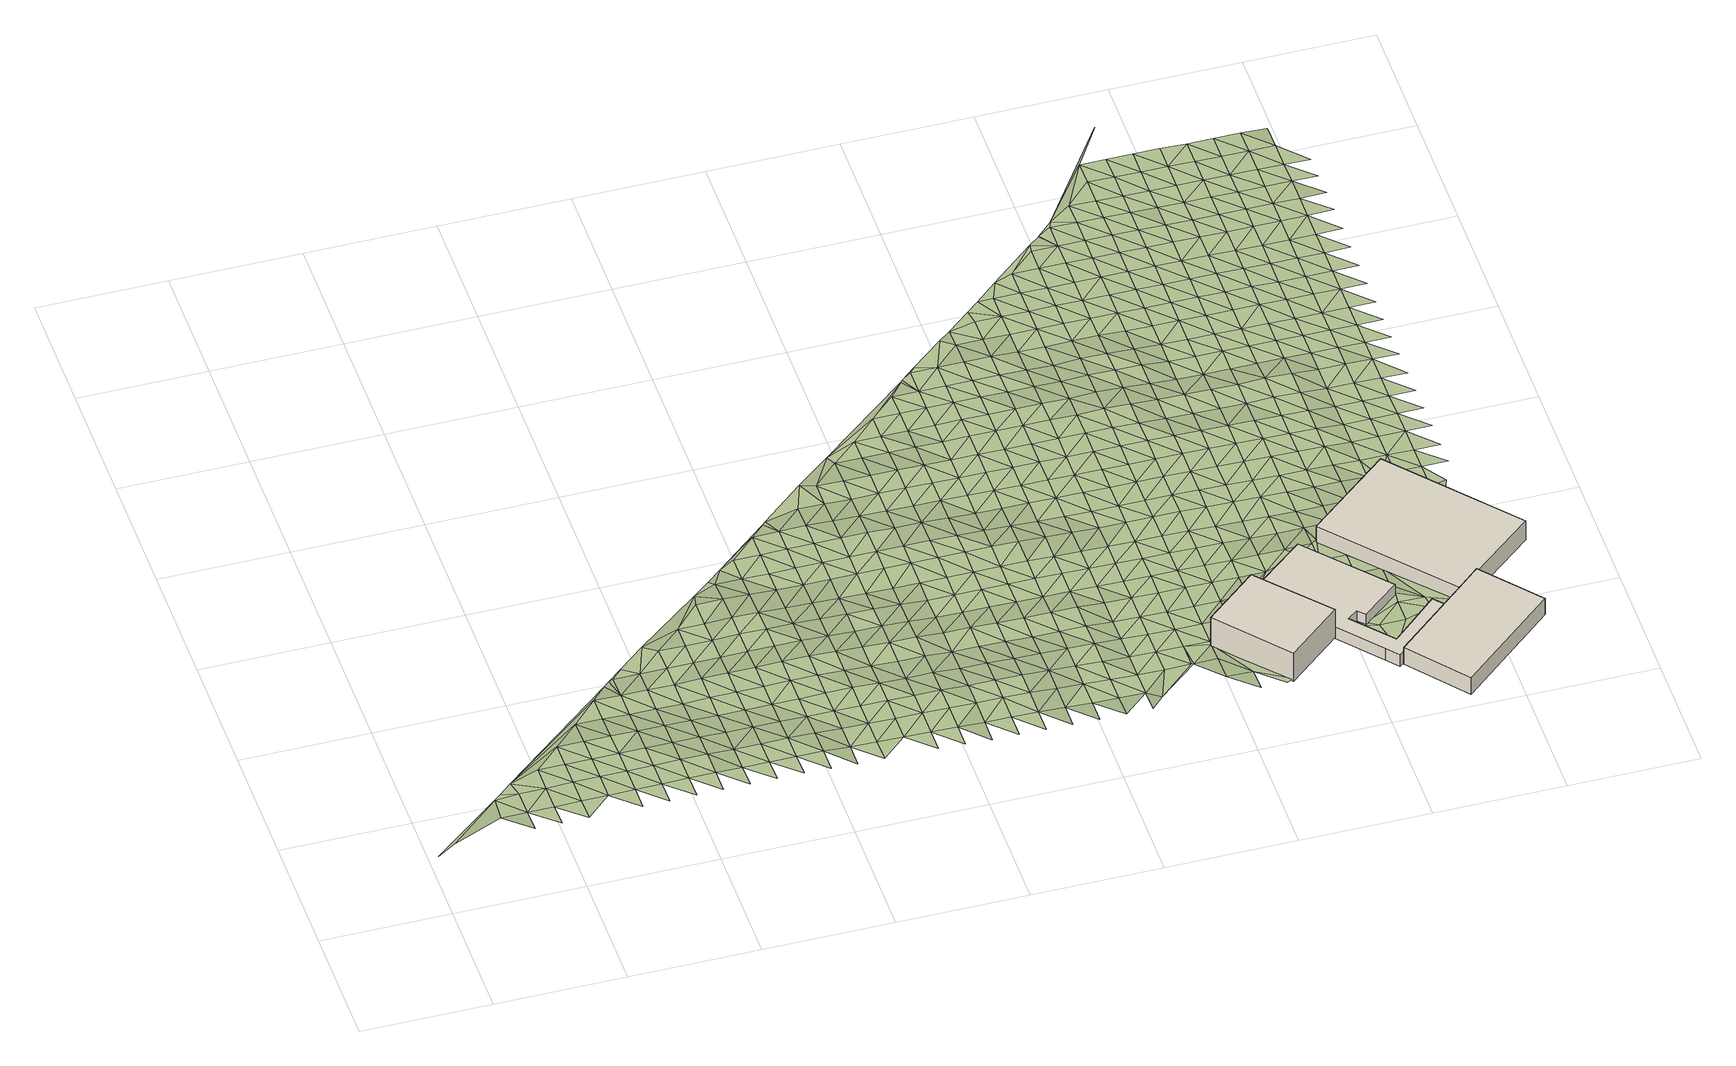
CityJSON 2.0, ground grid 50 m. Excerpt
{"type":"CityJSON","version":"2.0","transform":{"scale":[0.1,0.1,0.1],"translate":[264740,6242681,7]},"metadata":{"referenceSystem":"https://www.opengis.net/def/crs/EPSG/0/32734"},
"CityObjects":{
"building1":{"type":"Building","attributes":{"address":"33 Salt River Road Salt River Cape Town","building":"industrial","building:levels":"4","footprint":{"type":"Polygon"},"plus_code":"CMXXXRXQ+XXR","ground_height":13.84,"building_height":12.5,"roof_height":26.34},"geometry":[{"type":"Solid","lod":"1","boundaries":[[[[0,1,2,3,4]],[[1,5,6,7,2]],[[5,8,9,10,11,7,6]],[[8,0,4,3,11,10,9]],[[3,2,7,11]],[[8,5,1,0]]]]}]},
"building2":{"type":"Building","attributes":{"address":"Salt River Road Salt River Cape Town","building":"commercial","building:levels":"1","footprint":{"type":"Polygon"},"plus_code":"CQX9XQXW+XVV","ground_height":13.74,"building_height":4.1,"roof_height":17.84},"geometry":[{"type":"Solid","lod":"1","boundaries":[[[[12,13,9,4]],[[13,14,15,9]],[[14,16,17,15]],[[16,18,19,17]],[[18,20,21,19]],[[20,22,23,21]],[[22,24,25,23]],[[24,26,27,25]],[[26,28,29,27]],[[28,30,31,29]],[[30,32,33,31]],[[32,12,4,33]],[[4,9,15,17,19,21,23,25,27,29,31,33]],[[32,30,28,26,24,22,20,18,16,14,13,12]]]]}]},
"building3":{"type":"Building","attributes":{"address":"10A Hopkins Street Salt River Cape Town","building":"industrial","building:levels":"2","footprint":{"type":"Polygon"},"plus_code":"CVXCXWXG+X2V","ground_height":13.9,"building_height":6.9,"roof_height":20.8},"geometry":[{"type":"Solid","lod":"1","boundaries":[[[[34,35,36,37,38,39,40]],[[35,41,42,38,37,36]],[[41,43,44,45,42]],[[43,46,47,45,44]],[[46,34,40,39,47]],[[39,38,42,45,47]],[[46,43,41,35,34]]]]}]},
"building4":{"type":"Building","attributes":{"address":"Salt River","building":"industrial","building:levels":"2","footprint":{"type":"Polygon"},"plus_code":"CVX8XFXF+XPW","ground_height":12.2,"building_height":6.9,"roof_height":19.1},"geometry":[{"type":"Solid","lod":"1","boundaries":[[[[48,49,36,37,50]],[[49,51,52,53,37,36]],[[51,54,55,53,52]],[[54,56,57,55]],[[56,48,50,57]],[[50,37,53,55,57]],[[56,54,51,49,48]]]]}]},
"terrain1":{"type":"TINRelief","geometry":[{"type":"CompositeSurface","lod":"1","boundaries":[[[58,59,60]],[[61,60,59]],[[62,60,61]],[[62,61,63]],[[60,64,65]],[[62,64,60]],[[66,65,64]],[[62,67,64]],[[62,68,69]],[[67,66,64]],[[62,69,67]],[[70,66,67]],[[67,69,71]],[[69,72,71]],[[70,73,66]],[[67,74,70]],[[74,67,71]],[[70,74,75]],[[71,72,76]],[[75,73,70]],[[71,76,74]],[[66,73,77]],[[74,78,75]],[[78,74,76]],[[79,73,75]],[[75,78,79]],[[77,80,66]],[[78,76,81]],[[73,79,82]],[[81,76,83]],[[73,82,77]],[[78,84,79]],[[78,81,84]],[[82,79,85]],[[86,66,80]],[[85,79,84]],[[77,82,87]],[[88,84,81]],[[87,82,85]],[[81,89,88]],[[85,84,90]],[[91,77,87]],[[90,84,88]],[[77,91,80]],[[87,85,92]],[[90,93,85]],[[87,92,91]],[[85,93,92]],[[94,90,88]],[[94,88,95]],[[96,80,91]],[[90,97,93]],[[91,92,96]],[[97,90,94]],[[93,98,92]],[[96,99,80]],[[80,99,86]],[[93,97,98]],[[92,100,96]],[[97,94,101]],[[100,92,98]],[[86,99,102]],[[101,94,103]],[[104,99,96]],[[102,99,105]],[[97,106,98]],[[96,100,104]],[[101,106,97]],[[102,105,107]],[[108,100,98]],[[105,99,109]],[[99,104,110]],[[106,108,98]],[[99,110,109]],[[105,109,107]],[[104,100,111]],[[112,106,101]],[[108,111,100]],[[101,113,112]],[[114,110,104]],[[108,106,115]],[[111,114,104]],[[115,106,112]],[[109,116,107]],[[117,111,108]],[[118,109,110]],[[114,119,110]],[[108,115,117]],[[110,119,118]],[[120,114,111]],[[121,115,112]],[[111,117,120]],[[109,122,116]],[[121,112,123]],[[109,118,122]],[[119,114,124]],[[124,114,120]],[[117,115,125]],[[121,126,115]],[[117,125,120]],[[118,119,127]],[[125,115,126]],[[124,128,119]],[[119,128,127]],[[120,129,124]],[[130,122,118]],[[122,131,116]],[[126,121,132]],[[129,120,125]],[[121,133,132]],[[118,127,130]],[[134,128,124]],[[125,126,135]],[[124,129,134]],[[131,122,130]],[[126,132,135]],[[136,129,125]],[[128,137,127]],[[128,134,138]],[[135,136,125]],[[128,138,137]],[[130,127,139]],[[134,129,140]],[[116,131,141]],[[135,132,142]],[[136,140,129]],[[131,130,139]],[[132,143,142]],[[127,137,139]],[[144,138,134]],[[140,144,134]],[[135,145,136]],[[135,142,146]],[[139,147,131]],[[145,140,136]],[[137,138,148]],[[135,146,145]],[[144,149,138]],[[131,147,150]],[[138,149,148]],[[139,137,151]],[[150,141,131]],[[152,146,142]],[[140,153,144]],[[140,145,154]],[[142,155,152]],[[137,148,151]],[[156,147,139]],[[153,149,144]],[[140,154,153]],[[145,146,157]],[[139,151,156]],[[146,152,157]],[[150,147,158]],[[159,154,145]],[[160,148,149]],[[149,153,161]],[[150,158,141]],[[147,156,158]],[[145,157,159]],[[149,161,160]],[[148,162,151]],[[153,154,163]],[[154,159,163]],[[157,152,164]],[[158,165,141]],[[166,152,167]],[[148,160,162]],[[141,165,168]],[[169,156,151]],[[170,161,153]],[[164,159,157]],[[164,152,166]],[[153,163,170]],[[151,162,169]],[[156,171,158]],[[172,160,161]],[[170,173,161]],[[163,159,174]],[[165,158,171]],[[168,165,175]],[[156,169,171]],[[176,159,164]],[[177,166,167]],[[160,172,162]],[[161,173,172]],[[174,170,163]],[[174,159,176]],[[169,162,178]],[[179,164,166]],[[165,180,175]],[[165,171,180]],[[181,173,170]],[[162,172,178]],[[177,179,166]],[[181,170,174]],[[182,176,164]],[[169,183,171]],[[178,184,169]],[[185,175,180]],[[173,186,172]],[[164,179,182]],[[173,181,187]],[[188,174,176]],[[183,180,171]],[[169,184,183]],[[186,178,172]],[[173,187,186]],[[181,174,188]],[[188,176,182]],[[185,189,175]],[[179,177,190]],[[191,185,180]],[[192,193,177]],[[183,194,180]],[[178,195,184]],[[196,187,181]],[[197,178,186]],[[179,190,182]],[[190,177,193]],[[181,188,196]],[[180,194,191]],[[178,197,195]],[[183,184,198]],[[182,199,188]],[[200,186,187]],[[196,201,187]],[[185,191,189]],[[183,198,194]],[[184,195,198]],[[199,182,190]],[[175,189,202]],[[187,201,200]],[[203,197,186]],[[204,196,188]],[[191,194,205]],[[204,188,199]],[[206,190,193]],[[193,207,208]],[[186,200,203]],[[205,194,198]],[[195,197,209]],[[196,210,201]],[[189,191,211]],[[206,193,208]],[[196,204,212]],[[213,199,190]],[[197,203,209]],[[205,211,191]],[[195,214,198]],[[196,212,210]],[[199,213,204]],[[200,201,215]],[[190,206,213]],[[195,209,214]],[[211,216,189]],[[189,216,202]],[[200,215,203]],[[217,205,198]],[[201,210,215]],[[204,218,212]],[[205,217,211]],[[204,213,219]],[[217,198,214]],[[202,216,220]],[[203,221,209]],[[206,208,222]],[[223,224,208]],[[210,212,218]],[[203,215,221]],[[204,219,218]],[[206,222,213]],[[225,216,211]],[[222,208,224]],[[211,217,225]],[[214,209,226]],[[227,209,221]],[[220,216,228]],[[229,219,213]],[[230,215,210]],[[210,218,231]],[[214,226,217]],[[209,227,226]],[[229,213,222]],[[216,225,232]],[[210,231,230]],[[221,215,233]],[[216,232,228]],[[234,218,219]],[[217,235,225]],[[229,236,219]],[[221,233,227]],[[237,222,224]],[[224,238,239]],[[233,215,230]],[[226,235,217]],[[234,231,218]],[[219,236,234]],[[220,228,240]],[[222,237,229]],[[232,225,241]],[[237,224,239]],[[235,241,225]],[[226,227,242]],[[233,243,227]],[[236,229,244]],[[245,230,231]],[[246,231,234]],[[247,228,232]],[[227,243,242]],[[229,237,244]],[[241,248,232]],[[226,249,235]],[[231,246,245]],[[250,233,230]],[[234,236,251]],[[232,248,247]],[[239,252,237]],[[236,244,251]],[[226,242,249]],[[240,228,247]],[[241,235,253]],[[254,252,239]],[[250,230,245]],[[233,255,243]],[[244,237,256]],[[257,246,234]],[[234,251,258]],[[235,249,253]],[[241,259,248]],[[233,250,255]],[[252,256,237]],[[260,240,247]],[[243,261,242]],[[234,258,257]],[[251,244,262]],[[245,246,263]],[[241,253,259]],[[249,242,261]],[[247,248,264]],[[243,255,261]],[[256,262,244]],[[246,257,263]],[[265,258,251]],[[266,250,245]],[[260,247,264]],[[248,259,264]],[[267,240,260]],[[262,265,251]],[[250,266,255]],[[256,252,268]],[[249,269,253]],[[252,270,271]],[[266,245,263]],[[249,261,272]],[[257,258,273]],[[259,253,269]],[[252,271,268]],[[265,273,258]],[[249,272,269]],[[264,274,260]],[[275,261,255]],[[276,262,256]],[[275,255,266]],[[260,274,277]],[[262,276,265]],[[278,263,257]],[[277,267,260]],[[256,268,276]],[[273,279,257]],[[280,272,261]],[[259,281,264]],[[259,269,282]],[[280,261,275]],[[257,279,278]],[[266,263,283]],[[284,273,265]],[[264,281,274]],[[259,282,281]],[[284,265,276]],[[285,268,271]],[[269,272,286]],[[271,287,288]],[[283,263,278]],[[280,289,272]],[[290,275,266]],[[291,279,273]],[[277,274,292]],[[268,285,276]],[[286,282,269]],[[271,288,285]],[[273,284,291]],[[272,289,286]],[[281,292,274]],[[275,290,280]],[[290,266,283]],[[293,267,277]],[[294,278,279]],[[279,291,295]],[[296,277,292]],[[284,276,297]],[[289,280,298]],[[282,299,281]],[[285,300,276]],[[301,282,286]],[[283,278,294]],[[280,290,298]],[[279,295,294]],[[293,277,296]],[[284,297,291]],[[297,276,300]],[[282,301,299]],[[302,285,288]],[[286,289,303]],[[292,281,304]],[[283,305,290]],[[288,306,302]],[[289,298,303]],[[295,291,307]],[[292,304,296]],[[305,283,294]],[[299,304,281]],[[308,300,285]],[[297,307,291]],[[267,293,309]],[[298,290,310]],[[311,301,286]],[[308,285,302]],[[286,303,312]],[[313,293,296]],[[305,310,290]],[[314,294,295]],[[307,315,295]],[[286,312,311]],[[313,296,304]],[[316,297,300]],[[303,298,317]],[[318,299,301]],[[300,308,319]],[[320,302,306]],[[314,305,294]],[[310,317,298]],[[295,315,314]],[[297,316,307]],[[316,300,319]],[[301,311,318]],[[313,321,293]],[[308,302,320]],[[322,312,303]],[[323,304,299]],[[324,310,305]],[[317,322,303]],[[293,321,309]],[[325,315,307]],[[304,323,313]],[[314,324,305]],[[323,299,318]],[[326,319,308]],[[311,312,327]],[[307,316,325]],[[308,320,326]],[[322,327,312]],[[309,328,267]],[[317,310,329]],[[321,313,330]],[[331,310,324]],[[332,320,333]],[[319,334,316]],[[315,335,314]],[[315,325,336]],[[313,323,330]],[[318,311,337]],[[310,331,329]],[[326,334,319]],[[327,338,311]],[[317,339,322]],[[315,336,335]],[[340,324,314]],[[325,316,341]],[[309,321,342]],[[318,337,323]],[[311,338,337]],[[321,330,343]],[[334,341,316]],[[317,329,339]],[[326,320,344]],[[327,322,345]],[[332,344,320]],[[335,340,314]],[[321,343,342]],[[346,331,324]],[[347,336,325]],[[323,348,330]],[[341,347,325]],[[322,339,345]],[[348,323,337]],[[326,349,334]],[[327,350,338]],[[324,340,346]],[[309,342,351]],[[331,352,329]],[[335,336,353]],[[343,330,354]],[[326,344,349]],[[336,347,353]],[[327,345,350]],[[354,330,348]],[[341,334,355]],[[339,329,352]],[[337,338,356]],[[331,346,352]],[[309,351,328]],[[332,357,344]],[[340,335,358]],[[343,359,342]],[[334,349,355]],[[360,335,353]],[[338,350,356]],[[361,343,354]],[[341,362,347]],[[337,363,348]],[[340,358,346]],[[359,351,342]],[[339,364,345]],[[360,358,335]],[[339,352,365]],[[343,361,359]],[[341,355,362]],[[337,356,363]],[[357,332,366]],[[349,344,357]],[[353,347,367]],[[350,345,364]],[[354,348,368]],[[339,365,364]],[[346,369,352]],[[353,367,360]],[[358,370,346]],[[351,359,371]],[[367,347,362]],[[351,371,328]],[[348,363,368]],[[372,361,354]],[[349,373,355]],[[369,365,352]],[[350,374,356]],[[346,370,369]],[[349,357,375]],[[350,364,376]],[[328,371,377]],[[354,368,372]],[[378,358,360]],[[362,355,373]],[[379,359,361]],[[363,356,374]],[[349,375,373]],[[367,380,360]],[[350,376,374]],[[366,375,357]],[[381,377,371]],[[371,359,379]],[[364,365,382]],[[378,360,380]],[[369,383,365]],[[361,372,379]],[[384,370,358]],[[381,385,377]],[[386,367,362]],[[382,376,364]],[[387,368,363]],[[362,373,388]],[[365,383,382]],[[363,374,389]],[[366,390,375]],[[358,378,384]],[[391,366,392]],[[369,370,393]],[[371,394,381]],[[368,387,372]],[[379,395,371]],[[386,362,388]],[[363,389,387]],[[396,373,375]],[[367,397,380]],[[390,366,391]],[[381,394,385]],[[369,393,383]],[[398,374,376]],[[370,384,393]],[[371,395,394]],[[399,376,382]],[[379,372,400]],[[375,390,396]],[[367,386,397]],[[401,378,380]],[[402,388,373]],[[398,389,374]],[[376,399,398]],[[372,387,400]],[[391,392,403]],[[382,383,404]],[[402,373,396]],[[379,405,395]],[[403,392,406]],[[401,380,397]],[[404,383,393]],[[390,391,403]],[[407,384,378]],[[405,379,400]],[[386,388,408]],[[387,389,409]],[[410,388,402]],[[385,394,411]],[[398,412,389]],[[413,394,395]],[[414,399,382]],[[378,401,407]],[[382,404,415]],[[384,416,393]],[[397,386,408]],[[395,405,413]],[[408,388,410]],[[389,412,409]],[[417,396,390]],[[418,400,387]],[[382,415,414]],[[396,417,402]],[[404,393,416]],[[399,419,398]],[[384,407,416]],[[420,390,403]],[[401,397,421]],[[400,418,405]],[[422,394,413]],[[418,387,409]],[[398,419,412]],[[421,397,408]],[[399,414,419]],[[423,410,402]],[[424,415,404]],[[425,411,394]],[[425,394,422]],[[407,401,426]],[[405,427,413]],[[428,420,403]],[[424,404,416]],[[409,412,429]],[[421,426,401]],[[402,417,423]],[[418,427,405]],[[408,410,430]],[[414,415,431]],[[429,412,419]],[[422,413,432]],[[417,390,0]],[[424,431,415]],[[416,407,433]],[[430,421,408]],[[434,411,425]],[[426,435,407]],[[427,432,413]],[[423,430,410]],[[418,409,436]],[[437,409,429]],[[433,424,416]],[[425,422,438]],[[414,439,419]],[[407,435,433]],[[431,440,414]],[[436,427,418]],[[432,438,422]],[[436,409,437]],[[441,426,421]],[[442,421,430]],[[414,440,439]],[[417,0,423]],[[443,434,425]],[[444,429,419]],[[445,432,427]],[[431,424,446]],[[421,442,441]],[[447,424,433]],[[438,443,425]],[[426,448,435]],[[427,436,445]],[[444,419,439]],[[449,430,423]],[[431,446,440]],[[450,437,429]],[[424,447,446]],[[438,432,451]],[[423,0,452]],[[443,453,434]],[[426,441,448]],[[433,435,454]],[[451,432,445]],[[453,455,434]],[[423,452,449]],[[450,429,444]],[[456,442,430]],[[457,439,440]],[[436,437,458]],[[435,448,454]],[[446,457,440]],[[459,447,433]],[[460,443,438]],[[436,458,445]],[[451,461,438]],[[430,449,456]],[[458,437,450]],[[441,442,462]],[[439,463,444]],[[438,461,460]],[[433,454,459]],[[439,457,463]],[[448,441,462]],[[445,464,451]],[[447,465,446]],[[466,453,443]],[[442,456,462]],[[0,467,452]],[[450,444,468]],[[466,455,453]],[[464,445,458]],[[449,452,467]],[[447,459,465]],[[443,460,466]],[[463,468,444]],[[469,461,451]],[[457,446,470]],[[466,471,455]],[[472,454,448]],[[449,467,456]],[[450,473,458]],[[448,462,474]],[[451,464,469]],[[470,463,457]],[[465,470,446]],[[468,473,450]],[[454,472,459]],[[448,474,472]],[[460,461,475]],[[476,464,458]],[[461,469,477]],[[471,466,478]],[[462,456,479]],[[480,468,463]],[[467,481,456]],[[473,476,458]],[[460,475,466]],[[461,477,475]],[[463,470,480]],[[479,474,462]],[[469,464,482]],[[465,459,483]],[[0,32,467]],[[456,481,479]],[[472,484,459]],[[478,485,471]],[[473,468,486]],[[476,482,464]],[[466,487,478]],[[459,484,483]],[[486,468,480]],[[488,477,469]],[[470,465,489]],[[487,466,475]],[[474,490,472]],[[491,474,479]],[[482,488,469]],[[492,481,467]],[[470,489,480]],[[476,473,493]],[[483,489,465]],[[486,494,473]],[[495,485,478]],[[472,490,484]],[[475,477,496]],[[474,491,490]],[[478,487,495]],[[476,493,482]],[[488,496,477]],[[473,494,493]],[[497,479,481]],[[498,486,480]],[[483,484,499]],[[500,487,475]],[[467,32,492]],[[498,480,489]],[[501,488,482]],[[485,495,502]],[[481,492,497]],[[490,499,484]],[[496,500,475]],[[503,491,479]],[[486,504,494]],[[501,482,493]],[[505,506,507]],[[495,487,508]],[[504,486,498]],[[509,496,488]],[[489,483,510]],[[479,497,503]],[[511,506,505]],[[499,512,483]],[[500,508,487]],[[505,513,511]],[[491,514,490]],[[494,515,493]],[[501,509,488]],[[498,489,510]],[[516,502,495]],[[510,483,512]],[[494,504,515]],[[485,502,517]],[[491,503,514]],[[508,516,495]],[[518,492,32]],[[519,499,490]],[[500,496,520]],[[493,521,501]],[[509,522,496]],[[523,497,492]],[[498,524,504]],[[521,493,515]],[[500,520,508]],[[32,525,518]],[[514,519,490]],[[496,522,520]],[[524,498,510]],[[516,526,502]],[[497,523,503]],[[527,509,501]],[[528,512,499]],[[492,518,523]],[[32,529,525]],[[513,530,511]],[[531,506,511]],[[504,532,515]],[[501,521,527]],[[526,533,502]],[[534,516,508]],[[499,519,528]],[[532,504,524]],[[525,535,518]],[[533,517,502]],[[503,536,514]],[[522,509,537]],[[538,510,512]],[[539,540,541]],[[534,508,520]],[[521,515,542]],[[523,536,503]],[[537,509,527]],[[518,535,523]],[[32,543,529]],[[544,535,525]],[[510,538,524]],[[545,526,516]],[[531,511,530]],[[525,529,544]],[[538,512,528]],[[542,515,532]],[[506,531,543]],[[534,545,516]],[[546,519,514]],[[521,547,527]],[[522,548,520]],[[549,514,536]],[[537,550,522]],[[513,551,530]],[[552,532,524]],[[547,521,542]],[[535,553,523]],[[548,534,520]],[[533,526,554]],[[546,514,549]],[[522,550,548]],[[552,524,538]],[[545,555,526]],[[523,553,536]],[[556,537,527]],[[557,528,519]],[[535,544,558]],[[533,554,517]],[[543,559,529]],[[544,529,558]],[[560,542,532]],[[527,547,556]],[[526,555,554]],[[529,559,558]],[[519,546,557]],[[552,560,532]],[[530,551,531]],[[561,517,554]],[[536,562,549]],[[537,563,550]],[[564,545,534]],[[538,528,565]],[[534,548,566]],[[562,536,553]],[[563,537,556]],[[567,561,554]],[[543,531,568]],[[565,552,538]],[[545,564,555]],[[569,547,542]],[[534,566,564]],[[565,528,557]],[[560,570,542]],[[568,559,543]],[[541,571,539]],[[549,572,546]],[[573,548,550]],[[554,574,567]],[[559,568,558]],[[531,551,568]],[[556,547,569]],[[572,549,562]],[[573,550,563]],[[542,570,569]],[[535,558,571]],[[555,575,554]],[[574,576,567]],[[546,577,557]],[[566,548,578]],[[579,560,552]],[[552,565,580]],[[555,564,575]],[[556,581,563]],[[572,577,546]],[[573,578,548]],[[562,553,582]],[[554,583,574]],[[560,579,570]],[[569,581,556]],[[552,580,579]],[[566,584,564]],[[553,535,54]],[[557,585,565]],[[583,554,575]],[[558,568,571]],[[572,562,582]],[[577,585,557]],[[578,584,566]],[[586,576,574]],[[568,551,571]],[[573,563,587]],[[570,588,569]],[[581,589,563]],[[551,539,571]],[[580,565,590]],[[564,591,575]],[[574,583,586]],[[570,579,588]],[[592,577,572]],[[578,573,587]],[[587,563,589]],[[584,591,564]],[[590,565,585]],[[592,572,582]],[[576,586,593]],[[580,594,579]],[[595,581,569]],[[583,575,596]],[[569,588,597]],[[578,598,584]],[[594,580,590]],[[591,596,575]],[[553,54,582]],[[581,595,589]],[[599,585,577]],[[592,600,577]],[[598,578,587]],[[569,597,595]],[[583,601,586]],[[579,602,588]],[[591,584,603]],[[590,585,599]],[[577,600,599]],[[594,602,579]],[[596,601,583]],[[587,589,604]],[[603,584,598]],[[593,586,605]],[[592,582,606]],[[597,588,607]],[[576,593,608]],[[589,595,604]],[[590,609,594]],[[596,591,610]],[[601,605,586]],[[602,607,588]],[[600,592,606]],[[598,587,611]],[[610,591,603]],[[599,609,590]],[[597,612,595]],[[604,611,587]],[[602,594,613]],[[596,614,601]],[[605,615,593]],[[607,612,597]],[[606,582,54]],[[600,616,599]],[[603,598,617]],[[609,613,594]],[[596,610,614]],[[618,604,595]],[[615,619,593]],[[600,606,616]],[[611,617,598]],[[620,605,601]],[[607,602,621]],[[595,612,618]],[[603,622,610]],[[609,599,623]],[[619,608,593]],[[613,621,602]],[[601,614,620]],[[604,624,611]],[[599,616,623]],[[617,622,603]],[[606,54,616]],[[615,605,625]],[[624,604,618]],[[576,608,626]],[[613,609,627]],[[614,610,628]],[[629,612,607]],[[620,625,605]],[[621,630,607]],[[631,617,611]],[[622,628,610]],[[623,627,609]],[[632,619,615]],[[618,612,629]],[[631,611,624]],[[607,630,629]],[[633,621,613]],[[620,614,634]],[[635,616,54]],[[625,632,615]],[[635,623,616]],[[636,622,617]],[[627,633,613]],[[628,634,614]],[[618,637,624]],[[638,608,619]],[[617,631,636]],[[635,54,639]],[[625,620,640]],[[641,630,621]],[[632,638,619]],[[629,637,618]],[[54,642,639]],[[628,622,643]],[[644,627,623]],[[633,641,621]],[[634,640,620]],[[643,622,636]],[[644,623,635]],[[632,625,645]],[[631,624,646]],[[630,647,629]],[[637,648,624]],[[638,649,608]],[[650,642,54]],[[651,633,627]],[[640,645,625]],[[630,641,647]],[[54,652,650]],[[631,646,636]],[[653,635,639]],[[634,628,654]],[[646,624,648]],[[643,655,628]],[[627,644,651]],[[638,632,656]],[[657,637,629]],[[639,642,653]],[[641,633,658]],[[634,654,640]],[[645,656,632]],[[628,655,654]],[[629,647,657]],[[636,659,643]],[[658,633,651]],[[648,637,660]],[[638,661,649]],[[644,635,662]],[[653,663,635]],[[659,636,646]],[[664,642,650]],[[665,645,640]],[[656,661,638]],[[660,637,657]],[[653,642,664]],[[666,655,643]],[[644,662,651]],[[647,641,667]],[[662,635,663]],[[665,640,654]],[[658,668,641]],[[646,648,669]],[[643,659,666]],[[670,656,645]],[[647,667,657]],[[660,669,648]],[[661,671,649]],[[667,641,668]],[[651,672,658]],[[665,670,645]],[[663,653,673]],[[674,659,646]],[[655,675,654]],[[655,666,676]],[[672,651,662]],[[677,661,656]],[[678,660,657]],[[669,674,646]],[[679,668,658]],[[675,665,654]],[[656,670,677]],[[655,676,675]],[[678,657,667]],[[663,680,662]],[[666,659,681]],[[658,672,679]],[[682,669,660]],[[671,661,683]],[[674,681,659]],[[684,670,665]],[[677,683,661]],[[682,660,678]],[[685,676,666]],[[686,672,662]],[[667,668,687]],[[668,679,688]],[[665,675,684]],[[689,674,669]],[[681,685,666]],[[678,667,687]],[[682,689,669]],[[683,690,671]],[[687,668,688]],[[677,670,691]],[[679,672,692]],[[670,684,693]],[[694,681,674]],[[676,695,675]],[[685,696,676]],[[691,683,677]],[[678,697,682]],[[691,670,693]],[[674,689,694]],[[698,688,679]],[[675,695,684]],[[676,696,695]],[[697,678,687]],[[699,685,681]],[[700,689,682]],[[681,694,699]],[[701,690,683]],[[693,684,702]],[[688,703,687]],[[683,691,704]],[[682,697,700]],[[696,685,705]],[[702,684,695]],[[683,704,701]],[[705,685,699]],[[693,706,691]],[[694,689,707]],[[708,697,687]],[[689,700,709]],[[706,693,702]],[[694,707,699]],[[695,696,710]],[[707,689,709]],[[705,711,696]],[[704,691,712]],[[700,697,713]],[[695,710,702]],[[712,691,706]],[[696,711,710]],[[699,714,705]],[[715,709,700]],[[704,716,701]],[[714,699,707]],[[717,706,702]],[[716,704,712]],[[718,711,705]],[[717,702,710]],[[707,709,719]],[[705,714,718]],[[720,712,706]],[[701,716,721]],[[717,720,706]],[[722,714,707]],[[711,723,710]],[[711,718,724]],[[716,712,725]],[[723,717,710]],[[720,726,712]],[[711,724,723]],[[718,714,727]],[[716,725,721]],[[712,726,725]],[[728,724,718]],[[729,720,717]],[[717,723,730]],[[720,729,726]],[[721,725,731]],[[717,730,729]],[[732,723,724]],[[726,733,725]],[[730,723,734]],[[726,729,733]],[[725,735,731]],[[730,736,729]],[[735,725,733]],[[729,737,733]],[[731,735,738]],[[735,733,739]]]}]}
},
"vertices":[
[3184,694,58],[2980,518,58],[2980,518,193],[3184,694,193],[3184,694,108],[3209,250,58],[3209,250,114],[3209,250,193],[3418,430,58],[3418,430,108],[3418,430,114],[3418,430,193],
[3184,694,52],[3418,430,52],[3556,271,52],[3556,271,108],[3597,223,52],[3597,223,108],[3832,429,52],[3832,429,108],[3792,474,52],[3792,474,108],[3609,307,52],[3609,307,108],[3476,459,52],[3476,459,108],[3516,490,52],[3516,490,108],[3543,461,52],[3543,461,108],[3688,584,52],[3688,584,108],[3417,891,52],[3417,891,108],
[4168,328,59],[3980,550,59],[3980,550,101],[3980,550,121],[3980,550,138],[4168,328,138],[4168,328,121],[3904,482,59],[3904,482,138],[3610,224,59],[3610,224,101],[3610,224,138],[3795,0,59],[3795,0,138],
[3904,482,30],[3980,550,30],[3904,482,121],[4227,758,30],[4227,758,101],[4227,758,121],[3826,1223,30],[3826,1223,121],[3502,947,30],[3502,947,121],
[3,181,118],[78,235,113],[286,427,100],[278,330,103],[378,330,103],[378,235,108],[378,435,100],[312,450,100],[363,494,101],[478,435,101],[478,235,107],[478,330,103],[478,535,102],[579,330,104],[579,235,107],[579,635,99],[579,435,104],[579,535,103],[679,330,105],[679,735,94],[679,435,106],[679,535,103],[779,840,93],[779,330,107],[679,635,100],[779,235,108],[779,435,106],[779,535,103],[839,908,83],[779,635,99],[879,330,108],[879,235,108],[879,435,105],[779,735,93],[879,635,97],[879,535,102],[979,330,110],[979,235,110],[879,735,90],[979,435,108],[979,535,103],[879,840,90],[979,635,97],[1079,330,111],[861,927,83],[1079,235,112],[979,735,89],[879,935,84],[1079,435,107],[921,979,83],[1079,535,102],[979,935,83],[979,840,89],[1079,635,95],[1179,330,108],[1179,235,111],[1079,735,88],[1179,435,104],[1027,1071,81],[1179,535,99],[1079,935,85],[1079,840,88],[1179,635,92],[1279,330,108],[1079,1035,82],[1279,235,111],[1179,735,92],[1279,535,99],[1279,435,104],[1179,935,84],[1179,840,92],[1279,635,92],[1179,1035,80],[1179,1130,76],[1380,330,109],[1380,235,111],[1279,735,92],[1380,435,105],[1380,535,98],[1279,935,84],[1279,840,92],[1279,1035,80],[1380,635,93],[1289,1292,64],[1480,330,108],[1480,235,107],[1380,735,93],[1480,535,96],[1480,435,103],[1279,1130,76],[1380,935,86],[1380,840,93],[1279,1240,72],[1380,1035,83],[1580,330,102],[1480,735,94],[1480,635,94],[1580,235,103],[1380,1130,80],[1580,435,99],[1380,1240,74],[1580,535,95],[1480,935,87],[1480,840,94],[1480,1035,83],[1580,635,95],[1680,435,96],[1380,1335,62],[1680,330,100],[1680,235,102],[1360,1352,62],[1480,1130,79],[1580,735,95],[1480,1240,69],[1580,935,88],[1580,840,95],[1680,635,95],[1419,1404,58],[1680,535,95],[1780,330,97],[1580,1035,81],[1780,435,94],[1480,1335,61],[1680,735,91],[1780,535,94],[1580,1240,64],[1580,1130,75],[1480,1440,59],[1680,935,83],[1680,840,91],[1780,635,92],[1580,1540,56],[1880,435,94],[1580,1440,59],[1880,235,97],[1880,330,95],[1580,1335,60],[1680,1130,72],[1780,735,86],[1680,1035,78],[1680,1240,63],[1880,535,92],[1780,935,79],[1780,840,86],[1637,1597,53],[1780,1035,76],[1880,635,87],[1680,1335,61],[1980,435,93],[1980,235,94],[1980,330,92],[1780,1130,68],[1880,840,82],[1680,1440,61],[1880,735,82],[1980,535,93],[1780,1240,62],[1880,935,77],[1680,1540,59],[1780,1335,62],[1980,735,81],[1980,635,88],[1650,1608,53],[1880,1035,74],[2081,435,90],[2081,235,87],[2081,330,87],[1780,1440,63],[1880,1240,63],[1880,1130,66],[1780,1640,54],[2081,535,88],[1980,935,74],[1980,840,81],[1780,1540,61],[1980,1035,68],[2081,735,75],[1880,1335,63],[2081,635,83],[2181,435,90],[2181,235,87],[2181,330,87],[1822,1757,54],[1880,1440,63],[1980,1240,63],[1980,1130,63],[2181,535,88],[2081,935,65],[2081,840,75],[1880,1640,51],[1880,1540,58],[1980,1335,63],[2081,1035,62],[2181,635,83],[2281,330,85],[1980,1440,62],[2281,235,84],[2081,1130,62],[2281,435,88],[2181,840,75],[2181,735,75],[1980,1540,54],[1880,1740,51],[2081,1240,63],[2281,535,85],[2181,935,65],[1980,1640,48],[2281,635,78],[2181,1035,62],[1962,1880,42],[2381,435,82],[2081,1440,58],[2381,235,81],[2381,330,80],[2081,1335,63],[2281,735,71],[1980,1740,48],[2181,1130,62],[2381,535,80],[1980,1845,42],[2281,935,63],[2281,840,71],[2181,1240,63],[2081,1640,50],[2081,1540,51],[2281,1035,61],[2381,635,74],[2481,435,75],[2181,1440,58],[2481,235,79],[2481,330,76],[2181,1335,63],[2281,1130,64],[2381,735,67],[2081,1740,50],[2081,1940,37],[2381,935,61],[2381,840,67],[2081,1845,41],[2481,635,74],[2281,1240,64],[2181,1640,50],[2481,535,75],[2181,1540,51],[2581,330,73],[2281,1335,61],[2181,1740,50],[2381,1035,62],[2581,235,79],[2481,735,68],[2581,435,71],[2181,2040,33],[2381,1130,64],[2281,1540,49],[2281,1440,53],[2181,1845,41],[2481,935,60],[2481,840,68],[2581,635,70],[2381,1240,64],[2281,1640,48],[2581,535,71],[2681,330,71],[2181,1940,37],[2381,1335,58],[2281,1740,48],[2481,1035,61],[2581,735,67],[2681,435,68],[2381,1440,48],[2334,2202,28],[2481,1240,62],[2281,1845,41],[2481,1130,62],[2732,296,69],[2681,235,80],[2681,535,66],[2581,935,59],[2581,840,67],[2381,1640,45],[2381,1540,47],[2481,1335,54],[2581,1035,60],[2681,635,65],[2281,2040,34],[2281,1940,36],[2781,435,65],[2481,1440,47],[2581,1130,59],[2681,735,62],[2381,1740,45],[2781,535,64],[2481,1540,46],[2281,2135,31],[2581,1240,56],[2681,840,62],[2381,1845,41],[2781,635,62],[2481,1640,44],[2882,435,67],[2681,1035,58],[2381,2040,33],[2681,935,58],[2381,1940,37],[2781,735,59],[2481,1740,44],[2581,1440,45],[2581,1335,49],[2890,432,67],[2781,840,59],[2481,1845,42],[2681,1240,52],[2681,1130,57],[2381,2135,31],[2481,1940,38],[2882,635,60],[2581,1640,43],[2882,535,63],[2581,1540,44],[2342,2209,28],[2781,1035,56],[2481,2040,34],[2781,935,56],[2381,2240,28],[2681,1440,44],[2681,1335,46],[2781,1130,53],[2401,2261,28],[2882,840,56],[2581,1845,41],[2882,735,57],[2581,1740,43],[2980,518,63],[2982,435,67],[2982,330,72],[2781,1240,47],[2481,2240,29],[2481,2135,31],[2982,535,63],[2882,935,56],[2681,1640,42],[2681,1540,43],[2581,1940,38],[2882,1035,53],[2982,635,60],[3082,330,70],[2781,1335,44],[2581,2040,34],[3082,235,75],[2882,1130,51],[2982,840,56],[2681,1845,41],[2982,735,57],[2532,2375,24],[2681,1740,42],[2581,2135,31],[2781,1540,41],[2781,1440,43],[2882,1240,48],[3082,635,61],[2681,1940,37],[2781,1640,42],[3209,250,73],[2982,935,56],[2581,2240,29],[3082,735,56],[2882,1335,45],[2581,2340,24],[2982,1035,53],[2681,2040,31],[3182,235,73],[2781,1740,42],[3082,840,53],[2882,1440,42],[2681,2135,30],[2982,1240,48],[2579,2415,21],[2982,1130,51],[2781,1940,38],[2781,1845,41],[2681,2240,28],[2882,1640,41],[2882,1540,40],[3082,1035,50],[3082,935,53],[2681,2340,23],[2882,1740,43],[2781,2040,32],[2982,1440,42],[2982,1335,45],[3082,1130,49],[3182,840,51],[2882,1845,39],[2781,2135,28],[3182,735,58],[2681,2440,21],[3082,1240,47],[2673,2497,19],[3182,935,51],[2982,1540,40],[2882,1940,35],[3082,1335,44],[2781,2340,21],[2781,2240,24],[3182,1035,47],[2982,1640,41],[2882,2040,30],[3082,1440,41],[2781,2440,21],[3282,840,51],[2982,1740,43],[2882,2135,24],[3082,1540,39],[2723,2541,19],[3182,1240,44],[2982,1845,43],[3182,1130,46],[2882,2340,20],[2982,1940,39],[2882,2240,21],[2781,2540,20],[3282,1035,44],[3082,1640,40],[3282,935,51],[2982,2040,35],[3182,1440,40],[3182,1335,42],[2810,2616,20],[3082,1740,39],[2882,2440,19],[2982,2135,30],[3182,1540,39],[3282,1240,41],[3282,1130,42],[3382,935,52],[3082,1940,34],[3082,1845,39],[2882,2540,20],[2982,2240,24],[3382,1035,41],[3182,1640,38],[3282,1335,40],[2982,2340,21],[3082,2040,32],[2882,2645,20],[3382,1130,40],[3182,1740,33],[3476,459,70],[3543,461,70],[3516,490,67],[2982,2440,20],[3082,2135,29],[3282,1540,37],[3582,435,70],[3282,1440,37],[3609,307,72],[3382,1240,38],[3182,1845,33],[2982,2540,19],[2987,2770,20],[3482,935,54],[3382,1335,36],[3082,2340,20],[3182,1940,27],[3082,2240,23],[3482,1035,42],[3282,1640,36],[3482,840,54],[2982,2645,20],[3182,2040,29],[3382,1440,35],[3582,735,58],[3682,435,70],[3682,535,68],[3282,1740,31],[2982,2740,20],[3082,2440,19],[3502,947,54],[3482,1130,38],[3182,2135,25],[3382,1540,36],[3832,429,66],[3597,223,76],[3610,224,76],[3282,1845,31],[3688,584,68],[3582,840,56],[3082,2540,19],[3482,1335,34],[3282,1940,21],[3182,2340,19],[3482,1240,36],[3182,2240,20],[3792,474,66],[3382,1640,35],[3582,1035,45],[3082,2740,20],[3082,2645,20],[3282,2040,21],[3482,1440,33],[3682,735,58],[3682,635,63],[3382,1740,30],[3029,2803,22],[3582,1130,39],[3282,2135,20],[3182,2540,19],[3482,1540,33],[3182,2440,19],[3030,2805,22],[3782,535,65],[3382,1940,19],[3382,1845,30],[3904,482,66],[3582,1240,34],[3282,2240,18],[3082,2840,21],[3182,2645,19],[3091,2866,21],[3582,1335,32],[3282,2340,18],[3482,1740,28],[3482,1640,33],[3382,2040,19],[3682,1130,39],[3182,2740,19],[3282,2440,18],[3582,1440,31],[3182,2840,19],[3382,2240,17],[3482,1845,28],[3382,2135,18],[3582,1540,30],[3282,2540,18],[3682,1240,34],[3182,2935,16],[3582,1640,31],[3482,2040,18],[3282,2645,19],[3482,1940,19],[3382,2340,17],[3682,1440,28],[3682,1335,30],[3282,2740,19],[3582,1740,31],[3382,2440,17],[3482,2135,17],[3282,2840,17],[3782,1240,30],[3582,1845,31],[3282,3140,10],[3682,1540,27],[3382,2540,18],[3482,2240,16],[3582,1940,19],[3682,1640,27],[3382,2645,17],[3282,2935,15],[3782,1335,27],[3482,2340,17],[3582,2040,17],[3282,3040,13],[3382,2740,17],[3682,1740,28],[3482,2440,16],[3782,1440,24],[3582,2135,16],[3382,2840,15],[3391,3310,12],[3782,1540,22],[3482,2540,17],[3682,1940,19],[3682,1845,28],[3582,2240,16],[3382,2935,12],[3782,1640,21],[3482,2645,16],[3883,1335,27],[3582,2340,16],[3682,2040,16],[3382,3040,11],[3883,1240,30],[3482,2740,16],[3782,1740,21],[3983,1130,29],[3582,2440,16],[3883,1440,24],[3482,2840,12],[3682,2240,16],[3782,1845,21],[3682,2135,15],[3382,3140,9],[4013,1050,35],[3883,1540,22],[4083,935,50],[3983,1240,27],[3582,2645,14],[3582,2540,16],[3482,2935,10],[3782,1940,17],[3883,1640,21],[3682,2340,14],[3782,2040,14],[3482,3040,10],[3983,1440,24],[3983,1335,25],[4047,1144,29],[3582,2740,14],[3682,2440,15],[3883,1845,21],[3883,1740,21],[3782,2135,14],[3582,2840,10],[3482,3140,9],[3983,1540,20],[4083,1240,27],[3782,2240,13],[3682,2645,13],[3682,2540,15],[3582,2935,10],[3883,1940,17],[3983,1640,19],[4083,1335,25],[3782,2340,11],[3883,2040,14],[3582,3040,9],[3682,2740,13],[3782,2440,12],[4083,1440,24],[3983,1845,18],[3983,1740,18],[3883,2135,14],[3582,3140,9],[3682,2935,9],[4083,1540,21],[3682,2840,10],[3883,2240,13],[3782,2645,13],[3782,2540,13],[3983,1940,15],[4083,1640,18],[3883,2340,11],[3983,2040,13],[3682,3140,5],[3782,2740,13],[4083,1740,16],[3682,3040,8],[3883,2440,12],[3782,2840,9],[3983,2240,12],[4083,1845,16],[3983,2135,14],[3883,2645,13],[3883,2540,13],[3782,2935,7],[4083,1940,14],[3983,2340,11],[4083,2040,12],[3782,3040,5],[3883,2740,13],[3983,2440,11],[4083,2135,13],[3883,2840,9],[3782,3140,5],[4083,2240,11],[3983,2645,12],[3983,2540,12],[3883,3040,5],[3883,2935,7],[4083,2340,11],[4083,2440,13],[3983,2840,8],[3983,2740,12],[3883,3140,4],[4083,2540,14],[3983,2935,5],[4083,2645,15],[3983,3040,5],[4083,2740,15],[4083,2840,7],[3983,3140,1],[4083,2935,4]
]}
